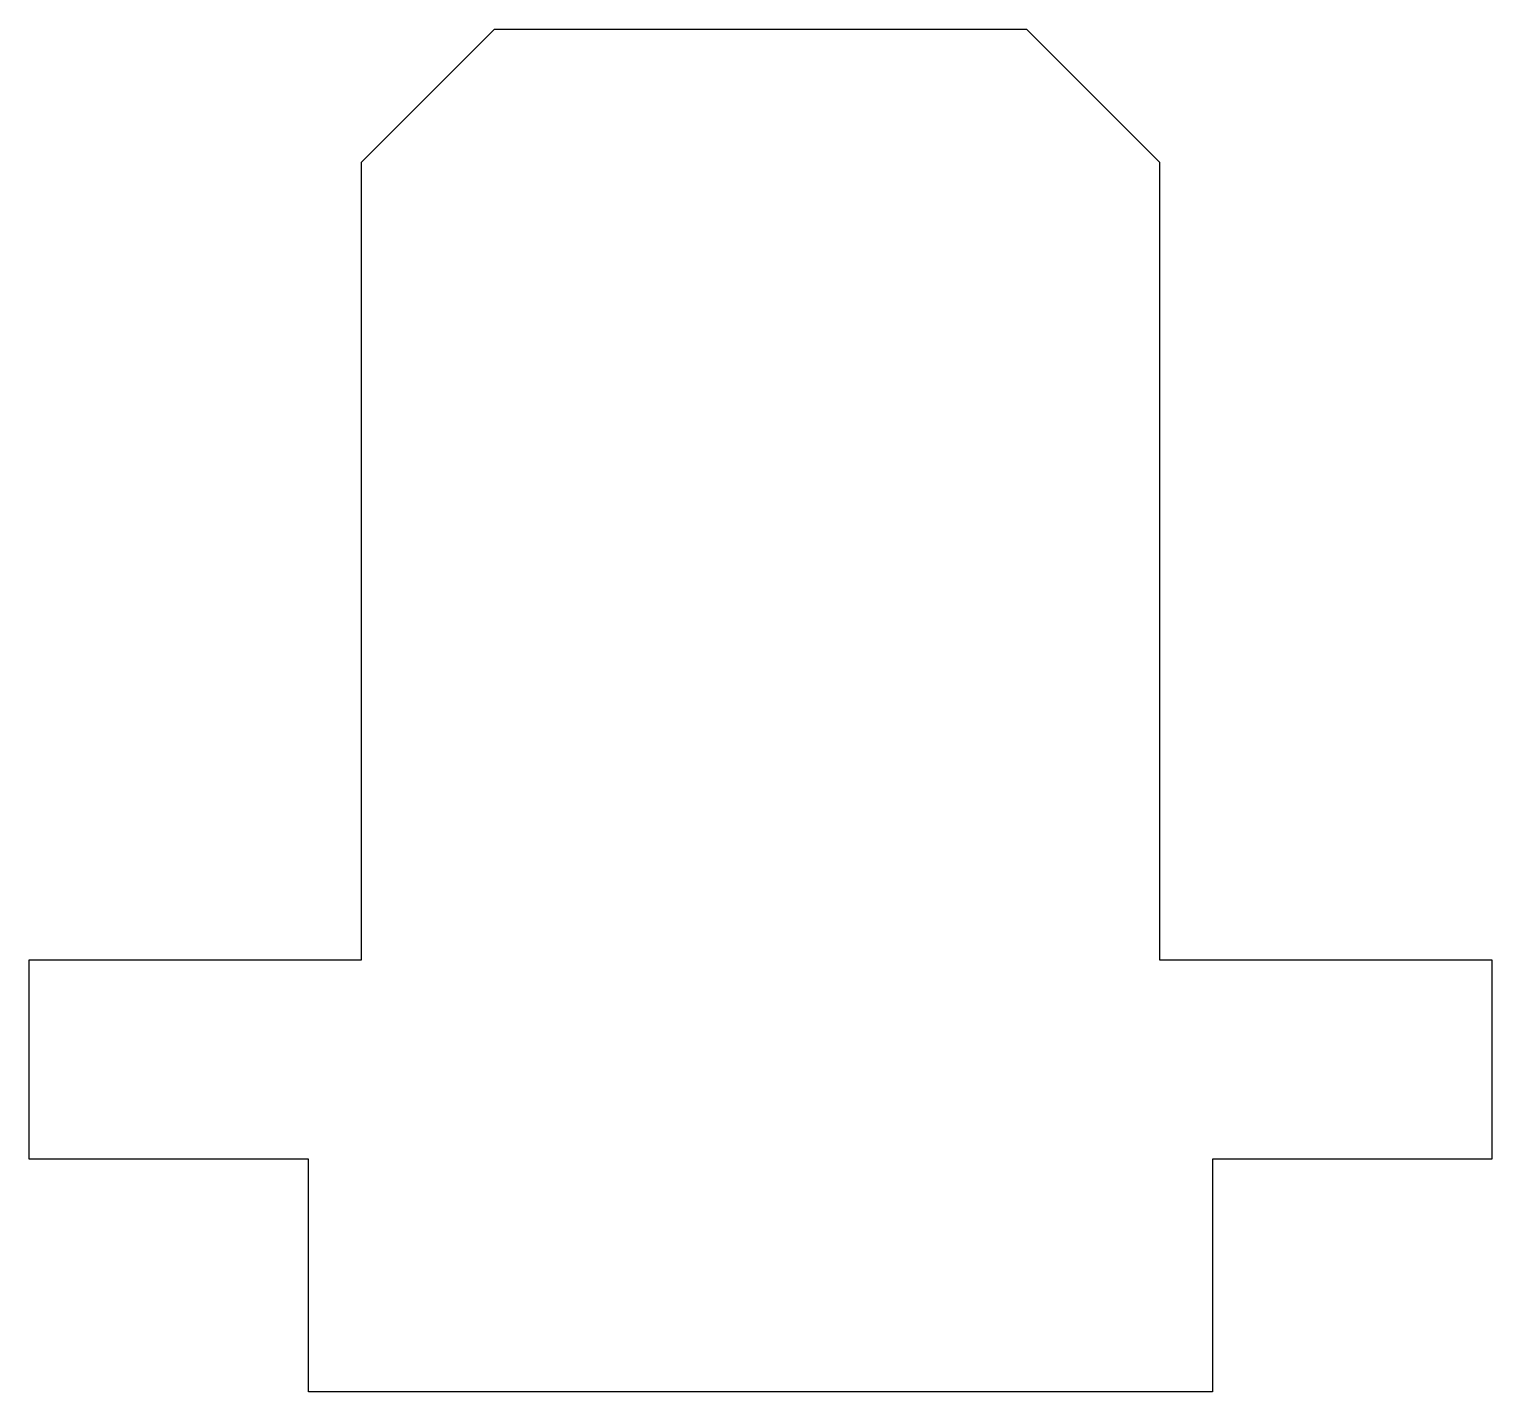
# Model space of a CAD drawing. Extents: x -4 to 18, y -3.5 to 17.
import ezdxf

# ---------------------------------------------------------------- set-up
doc = ezdxf.new("R2010")
doc.units = 0
doc.layers.get('0').update_dxf_attribs({"linetype": 'CONTINUOUS'})

msp = doc.modelspace()

# ---------------------------------------------------------------- linework, layer by layer
msp.add_lwpolyline([(0.2, -3.5), (0.2, 0), (-4, 0), (-4, 3), (1, 3), (1, 15), (3, 17), (11, 17), (13, 15), (13, 3), (18, 3), (18, 0), (13.8, 0), (13.8, -3.5), (0.2, -3.5)], close=True)

doc.saveas('drawing.dxf')
